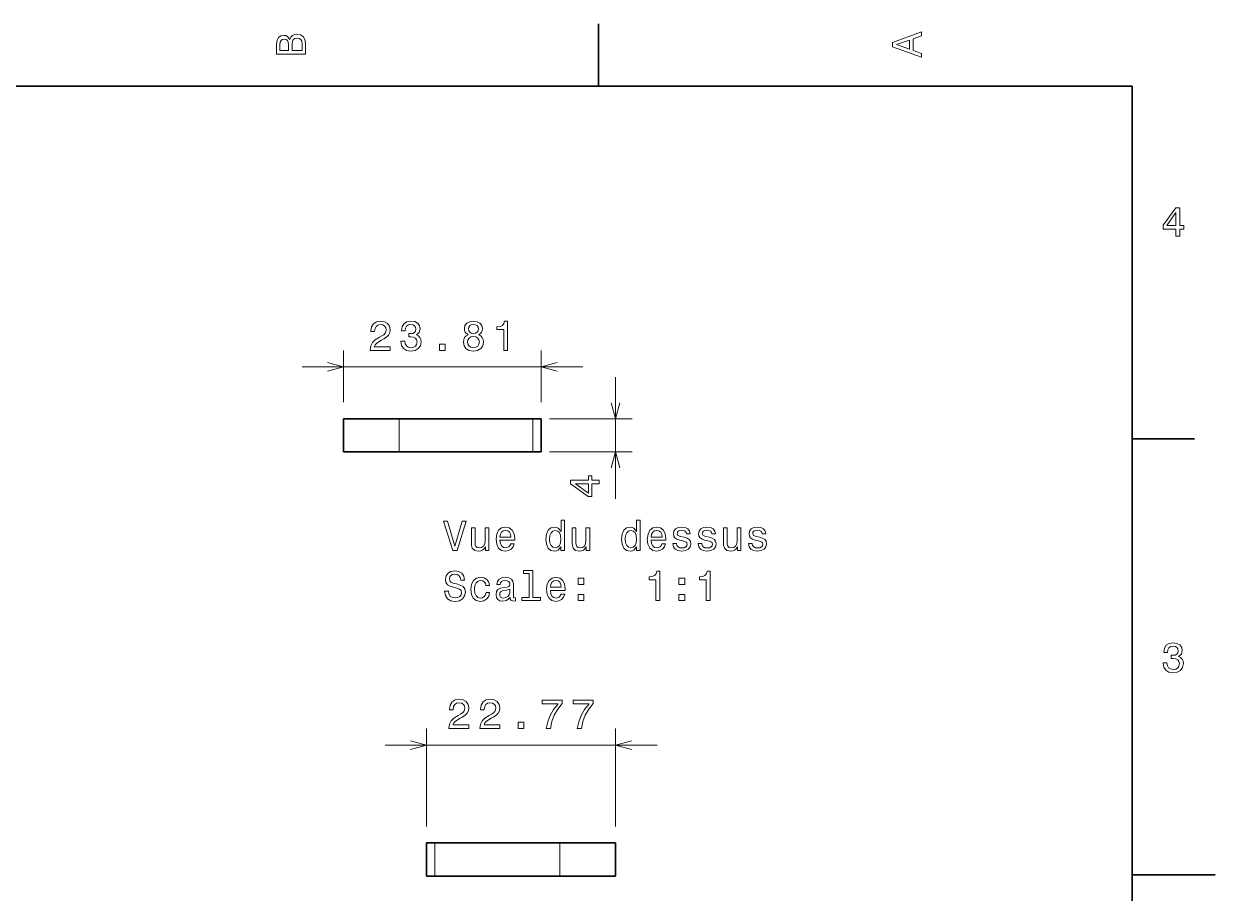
# Model space of a CAD drawing. Extents: x 0 to 297, y 0 to 210.
# Drawn here: x 153.5 to 297, y 102.8 to 207.5 of the extents above; entities that cross this region are included whole.
import ezdxf

# ---------------------------------------------------------------- set-up
doc = ezdxf.new("R2010")
doc.units = 0

msp = doc.modelspace()

# ---------------------------------------------------------------- linework, layer by layer
at = {"color": 7, "lineweight": 35, "ltscale": 0.1875}
for p, q in [((222.699997, 200), (222.699997, 207.5)), ((287, 157.5), (294.5, 157.5))]:
    msp.add_line(p, q, dxfattribs=at)
at = {"color": 7, "lineweight": 35}
for p, q in [((287, 200), (10, 200)), ((287, 10), (287, 200))]:
    msp.add_line(p, q, dxfattribs=at)
at = {"color": 7, "lineweight": 13, "ltscale": 0.155989}
for p, q in [((192.007797, 161.92952), (192.007797, 168.169067)), ((215.818649, 161.92952), (215.818649, 168.169067))]:
    msp.add_line(p, q, dxfattribs=at)
at = {"color": 7, "lineweight": 13}
for p, q in [((187.007797, 166.169067), (220.818649, 166.169067)), ((197.002533, 120.618362), (229.774353, 120.618362))]:
    msp.add_line(p, q, dxfattribs=at)
at = {"color": 7, "lineweight": 13, "ltscale": 0.365846}
msp.add_line((224.779068, 150.29567), (224.779068, 164.92952), dxfattribs=at)
at = {"color": 7, "lineweight": 35, "ltscale": 0.1675}
for p, q in [((198.707794, 159.92952), (192.007797, 159.92952)), ((198.707794, 155.92952), (192.007797, 155.92952)), ((224.774353, 108.832909), (218.074356, 108.832909)), ((224.774353, 104.832909), (218.074356, 104.832909))]:
    msp.add_line(p, q, dxfattribs=at)
at = {"color": 7, "lineweight": 35, "ltscale": 0.1}
for p, q in [((192.007797, 155.92952), (192.007797, 159.92952)), ((215.818649, 155.92952), (215.818649, 159.92952)), ((202.002533, 108.832909), (202.002533, 104.832909)), ((224.774353, 104.832909), (224.774353, 108.832909))]:
    msp.add_line(p, q, dxfattribs=at)
at = {"color": 7, "lineweight": 13, "ltscale": 0.1}
for p, q in [((198.707794, 155.92952), (198.707794, 159.92952)), ((214.818649, 155.92952), (214.818649, 159.92952)), ((203.002533, 108.832909), (203.002533, 104.832909)), ((218.074356, 104.832909), (218.074356, 108.832909))]:
    msp.add_line(p, q, dxfattribs=at)
at = {"color": 7, "lineweight": 35, "ltscale": 0.402771}
for p, q in [((198.707794, 159.92952), (214.818649, 159.92952)), ((198.707794, 155.92952), (214.818649, 155.92952))]:
    msp.add_line(p, q, dxfattribs=at)
at = {"color": 7, "lineweight": 35, "ltscale": 0.025}
for p, q in [((215.818649, 159.92952), (214.818649, 159.92952)), ((215.818649, 155.92952), (214.818649, 155.92952)), ((203.002533, 108.832909), (202.002533, 108.832909)), ((203.002533, 104.832909), (202.002533, 104.832909))]:
    msp.add_line(p, q, dxfattribs=at)
at = {"color": 7, "lineweight": 13, "ltscale": 0.24901}
for p, q in [((216.818649, 159.92952), (226.779068, 159.92952)), ((216.818649, 155.92952), (226.779068, 155.92952))]:
    msp.add_line(p, q, dxfattribs=at)
at = {"color": 7, "lineweight": 13, "ltscale": 0.294636}
for p, q in [((202.002533, 110.832909), (202.002533, 122.618362)), ((224.774353, 110.832909), (224.774353, 122.618362))]:
    msp.add_line(p, q, dxfattribs=at)
at = {"color": 7, "lineweight": 35, "ltscale": 0.376796}
for p, q in [((203.002533, 108.832909), (218.074356, 108.832909)), ((203.002533, 104.832909), (218.074356, 104.832909))]:
    msp.add_line(p, q, dxfattribs=at)
at = {"color": 7, "lineweight": 35, "ltscale": 0.25}
msp.add_line((287, 105), (297, 105), dxfattribs=at)
at = {"color": 7, "lineweight": 13}
for points in [[(185.542007, 205.630417), (185.249496, 205.983429), (185.052811, 206.074219), (184.81073, 206.104477), (184.432495, 206.03891), (184.160156, 205.842224), (183.993729, 205.524506), (183.933212, 205.080704), (183.933212, 203.835022), (187.433212, 203.835022), (187.433212, 205.151306), (187.36261, 205.620331), (187.155838, 205.968307), (186.828018, 206.185165), (186.384216, 206.260818), (186.08667, 206.215424), (185.839554, 206.094391), (185.65799, 205.897705)], [(185.385666, 204.984879), (185.385666, 204.298996), (184.351807, 204.298996), (184.351807, 205.025223), (184.382065, 205.297562), (184.472839, 205.489197), (184.629181, 205.605194), (184.86116, 205.645538), (185.093155, 205.600143), (185.254532, 205.479111), (185.355408, 205.272339)], [(187.014618, 205.095825), (187.014618, 204.298996), (185.809296, 204.298996), (185.809296, 205.050446), (185.844589, 205.368164), (185.9505, 205.595108), (186.132065, 205.731277), (186.394302, 205.776657), (186.671692, 205.731277), (186.863327, 205.605194), (186.979324, 205.393372)], [(261.633209, 203.466858), (261.633209, 203.930847), (260.604401, 204.298996), (260.604401, 205.695969), (261.633209, 206.064133), (261.633209, 206.538193), (258.128174, 205.257217), (258.128174, 204.742798)], [(260.17572, 204.460388), (258.632477, 205), (260.17572, 205.539627)], [(292.277374, 181.916794), (292.731262, 181.916794), (292.731262, 182.784225), (293.23056, 182.784225), (293.23056, 183.187683), (292.731262, 183.187683), (292.731262, 185.341141), (292.272339, 185.341141), (290.739197, 183.228027), (290.739197, 182.784225), (292.277374, 182.784225)], [(291.162842, 183.187683), (292.277374, 184.756134), (292.277374, 183.187683)], [(195.210632, 168.169067), (197.616257, 168.169067), (197.616257, 168.602783), (195.714951, 168.602783), (195.820862, 168.839813), (196.002411, 169.036499), (196.56221, 169.394562), (196.859772, 169.545868), (197.192612, 169.762726), (197.429657, 170.014877), (197.565811, 170.312439), (197.616257, 170.65033), (197.530518, 171.073959), (197.293488, 171.406815), (196.930374, 171.618622), (196.461349, 171.694275), (195.977203, 171.608536), (195.609039, 171.371506), (195.372009, 170.993271), (195.291321, 170.493988), (195.291321, 170.423386), (195.750259, 170.423386), (195.750259, 170.46373), (195.795639, 170.806671), (195.931808, 171.058823), (196.148666, 171.220215), (196.436142, 171.275696), (196.728638, 171.22525), (196.945496, 171.099182), (197.086716, 170.902496), (197.137146, 170.655365), (197.101837, 170.423386), (197.006027, 170.2267), (196.844635, 170.055222), (196.622742, 169.903931), (196.32518, 169.742554), (195.830948, 169.429871), (195.482971, 169.097015), (195.276199, 168.693558), (195.210632, 168.184189)], [(198.906311, 169.268478), (198.906311, 169.233185), (198.987, 168.749023), (199.22403, 168.385925), (199.597229, 168.153931), (200.091461, 168.068192), (200.615967, 168.153931), (201.009338, 168.375824), (201.26149, 168.728851), (201.35228, 169.182755), (201.31192, 169.480301), (201.200974, 169.722382), (201.019424, 169.908966), (200.777344, 170.045135), (201.105148, 170.317474), (201.221146, 170.75119), (201.145508, 171.144562), (200.92865, 171.442108), (200.575623, 171.628708), (200.091461, 171.694275), (199.637573, 171.613586), (199.289597, 171.391678), (199.062653, 171.038651), (198.987, 170.569641), (198.987, 170.534332), (199.435852, 170.534332), (199.476196, 170.857101), (199.607315, 171.089081), (199.819138, 171.230301), (200.116684, 171.280731), (200.378937, 171.240387), (200.570572, 171.134476), (200.686569, 170.963013), (200.731964, 170.731018), (200.686569, 170.483902), (200.565536, 170.317474), (200.353714, 170.216614), (200.066254, 170.186356), (199.869568, 170.191391), (199.869568, 169.792984), (200.116684, 169.80307), (200.434402, 169.757675), (200.671432, 169.636642), (200.812653, 169.439957), (200.863083, 169.182755), (200.807602, 168.890244), (200.661346, 168.673386), (200.429367, 168.537216), (200.121719, 168.491821), (199.804001, 168.542267), (199.572021, 168.693558), (199.425766, 168.935638), (199.370285, 169.268478)], [(207.023895, 170.055222), (206.766678, 169.914017), (206.590164, 169.717331), (206.479218, 169.470215), (206.443909, 169.172668), (206.524612, 168.723816), (206.756592, 168.375824), (207.134842, 168.153931), (207.649246, 168.068192), (208.158615, 168.153931), (208.53685, 168.375824), (208.768845, 168.723816), (208.854584, 169.172668), (208.81424, 169.470215), (208.708328, 169.717331), (208.526764, 169.914017), (208.274612, 170.055222), (208.476334, 170.17627), (208.617554, 170.342697), (208.703278, 170.544418), (208.733536, 170.791534), (208.652847, 171.149612), (208.44104, 171.437073), (208.098099, 171.623672), (207.649246, 171.694275), (207.195358, 171.623672), (206.852417, 171.437073), (206.635559, 171.149612), (206.559906, 170.791534), (206.585129, 170.544418), (206.670868, 170.342697)], [(207.039017, 170.75119), (207.079361, 170.973099), (207.200394, 171.144562), (207.392044, 171.250473), (207.649246, 171.290817), (207.901413, 171.250473), (208.093048, 171.144562), (208.214096, 170.973099), (208.259476, 170.75119), (208.214096, 170.524246), (208.093048, 170.347733), (207.901413, 170.231735), (207.649246, 170.196442), (207.392044, 170.236786), (207.200394, 170.347733), (207.079361, 170.524246)], [(211.294495, 168.169067), (211.753433, 168.169067), (211.753433, 171.694275), (211.410492, 171.694275), (211.319702, 171.386642), (211.138153, 171.179871), (210.860779, 171.058823), (210.477493, 171.018478), (210.477493, 170.660416), (211.294495, 170.660416)], [(206.92807, 169.182755), (206.97345, 169.450043), (207.119705, 169.651764), (207.346649, 169.782898), (207.649246, 169.828278), (207.946793, 169.782898), (208.173737, 169.651764), (208.319992, 169.450043), (208.370422, 169.182755), (208.319992, 168.895279), (208.173737, 168.678421), (207.946793, 168.537216), (207.649246, 168.491821), (207.346649, 168.537216), (207.119705, 168.678421), (206.97345, 168.895279)], [(203.565247, 168.169067), (204.2612, 168.169067), (204.2612, 168.920502), (203.565247, 168.920502)], [(222.779068, 152.091064), (222.779068, 152.544952), (221.911621, 152.544952), (221.911621, 153.044235), (221.508179, 153.044235), (221.508179, 152.544952), (219.354706, 152.544952), (219.354706, 152.086014), (221.467819, 150.552887), (221.911621, 150.552887), (221.911621, 152.091064)], [(221.508179, 150.976517), (219.939728, 152.091064), (221.508179, 152.091064)], [(206.308762, 147.577942), (205.431229, 144.597382), (204.528503, 147.577942), (204.049393, 147.577942), (205.179077, 144.072891), (205.683395, 144.072891), (206.787857, 147.577942)], [(209.5112, 146.781097), (209.067398, 146.781097), (209.067398, 145.217697), (209.016968, 144.854599), (208.870712, 144.592346), (208.643768, 144.430954), (208.346222, 144.380524), (208.109192, 144.420868), (207.957886, 144.541916), (207.872162, 144.748688), (207.85199, 145.041183), (207.85199, 146.781097), (207.408173, 146.781097), (207.408173, 145.000839), (207.423309, 144.642776), (207.519135, 144.34523), (207.811646, 144.072891), (208.280655, 143.977066), (208.532822, 144.012375), (208.74968, 144.103149), (208.936279, 144.259491), (209.08757, 144.486435), (209.08757, 144.072891), (209.5112, 144.072891)], [(210.847656, 145.298401), (212.622879, 145.298401), (212.627914, 145.505173), (212.547226, 146.085144), (212.325333, 146.51886), (211.972305, 146.781097), (211.503281, 146.876923), (211.044342, 146.776062), (210.691315, 146.493637), (210.464371, 146.034714), (210.383682, 145.42952), (210.459335, 144.809204), (210.686279, 144.355316), (211.034256, 144.072891), (211.488159, 143.977066), (211.881531, 144.042633), (212.204285, 144.214096), (212.441315, 144.486435), (212.577484, 144.849548), (212.138733, 144.849548), (212.047943, 144.647812), (211.916824, 144.496521), (211.543625, 144.375488), (211.256165, 144.430954), (211.039307, 144.607468), (210.898087, 144.894943), (210.847656, 145.283264)], [(210.847656, 145.6716), (210.903137, 146.019577), (211.039307, 146.276779), (211.246078, 146.433121), (211.518417, 146.488602), (211.785706, 146.433121), (211.992477, 146.276779), (212.118561, 146.019577), (212.16394, 145.6716)], [(218.195648, 144.491486), (218.195648, 144.072891), (218.63945, 144.072891), (218.63945, 147.693924), (218.200684, 147.693924), (218.200684, 146.367554), (217.862793, 146.750839), (217.656021, 146.841629), (217.418991, 146.876923), (216.990311, 146.776062), (216.657455, 146.493637), (216.440598, 146.039749), (216.36496, 145.42952), (216.440598, 144.81929), (216.657455, 144.360352), (216.990311, 144.072891), (217.418991, 143.977066), (217.656021, 144.012375), (217.867828, 144.103149)], [(217.494629, 146.478516), (217.78714, 146.407898), (218.009048, 146.211212), (218.140167, 145.883408), (218.190598, 145.42952), (218.140167, 144.970581), (218.009048, 144.642776), (217.78714, 144.44104), (217.494629, 144.375488), (217.217255, 144.44104), (217.005447, 144.642776), (216.864227, 144.975632), (216.818848, 145.42952), (216.864227, 145.878372), (217.005447, 146.206177), (217.217255, 146.407898)], [(221.655304, 146.781097), (221.211487, 146.781097), (221.211487, 145.217697), (221.161057, 144.854599), (221.014801, 144.592346), (220.787857, 144.430954), (220.490311, 144.380524), (220.253281, 144.420868), (220.10199, 144.541916), (220.016251, 144.748688), (219.996078, 145.041183), (219.996078, 146.781097), (219.552277, 146.781097), (219.552277, 145.000839), (219.567398, 144.642776), (219.663223, 144.34523), (219.955734, 144.072891), (220.424744, 143.977066), (220.67691, 144.012375), (220.893768, 144.103149), (221.080368, 144.259491), (221.231659, 144.486435), (221.231659, 144.072891), (221.655304, 144.072891)], [(227.303711, 144.491486), (227.303711, 144.072891), (227.747513, 144.072891), (227.747513, 147.693924), (227.308762, 147.693924), (227.308762, 146.367554), (226.970856, 146.750839), (226.764084, 146.841629), (226.527054, 146.876923), (226.098389, 146.776062), (225.765533, 146.493637), (225.548676, 146.039749), (225.473022, 145.42952), (225.548676, 144.81929), (225.765533, 144.360352), (226.098389, 144.072891), (226.527054, 143.977066), (226.764084, 144.012375), (226.975906, 144.103149)], [(226.602707, 146.478516), (226.895218, 146.407898), (227.117111, 146.211212), (227.248245, 145.883408), (227.298676, 145.42952), (227.248245, 144.970581), (227.117111, 144.642776), (226.895218, 144.44104), (226.602707, 144.375488), (226.325333, 144.44104), (226.11351, 144.642776), (225.972305, 144.975632), (225.92691, 145.42952), (225.972305, 145.878372), (226.11351, 146.206177), (226.325333, 146.407898)], [(229.063797, 145.298401), (230.83902, 145.298401), (230.844055, 145.505173), (230.763367, 146.085144), (230.541473, 146.51886), (230.188446, 146.781097), (229.719421, 146.876923), (229.260483, 146.776062), (228.907455, 146.493637), (228.680511, 146.034714), (228.599823, 145.42952), (228.675476, 144.809204), (228.90242, 144.355316), (229.250397, 144.072891), (229.704285, 143.977066), (230.097656, 144.042633), (230.420425, 144.214096), (230.657455, 144.486435), (230.793625, 144.849548), (230.354858, 144.849548), (230.264084, 144.647812), (230.132965, 144.496521), (229.759766, 144.375488), (229.472305, 144.430954), (229.255447, 144.607468), (229.114227, 144.894943), (229.063797, 145.283264)], [(229.063797, 145.6716), (229.119278, 146.019577), (229.255447, 146.276779), (229.462219, 146.433121), (229.734558, 146.488602), (230.001846, 146.433121), (230.208618, 146.276779), (230.334686, 146.019577), (230.380081, 145.6716)], [(233.037857, 145.651428), (232.609192, 145.752289), (232.291473, 145.868286), (232.185562, 146.105316), (232.21582, 146.271744), (232.321716, 146.392776), (232.493195, 146.46843), (232.740311, 146.498688), (232.977341, 146.46843), (233.16394, 146.37764), (233.284973, 146.241486), (233.335419, 146.059921), (233.769135, 146.059921), (233.769135, 146.070007), (233.693481, 146.397812), (233.48671, 146.655029), (233.16394, 146.816406), (232.740311, 146.876923), (232.311646, 146.816406), (231.998962, 146.649979), (231.802277, 146.402863), (231.74176, 146.090179), (231.78714, 145.787582), (231.928345, 145.575775), (232.160339, 145.424469), (232.49823, 145.318573), (232.992477, 145.197525), (233.295074, 145.071457), (233.375763, 144.970581), (233.406021, 144.81929), (233.360626, 144.63269), (233.239594, 144.491486), (233.042908, 144.400696), (232.780655, 144.370438), (232.503281, 144.400696), (232.301544, 144.506607), (232.16539, 144.678085), (232.109909, 144.915115), (231.681229, 144.915115), (231.751846, 144.511658), (231.958618, 144.219147), (232.286423, 144.042633), (232.740311, 143.977066), (233.214371, 144.042633), (233.562363, 144.219147), (233.77417, 144.501572), (233.849823, 144.86972), (233.794342, 145.187439), (233.638, 145.404297), (233.380798, 145.545517)], [(236.073883, 145.651428), (235.645203, 145.752289), (235.327484, 145.868286), (235.221588, 146.105316), (235.251831, 146.271744), (235.357742, 146.392776), (235.529221, 146.46843), (235.776337, 146.498688), (236.013367, 146.46843), (236.199966, 146.37764), (236.320999, 146.241486), (236.371429, 146.059921), (236.805145, 146.059921), (236.805145, 146.070007), (236.729507, 146.397812), (236.522736, 146.655029), (236.199966, 146.816406), (235.776337, 146.876923), (235.347656, 146.816406), (235.034973, 146.649979), (234.838287, 146.402863), (234.777771, 146.090179), (234.823166, 145.787582), (234.964371, 145.575775), (235.196365, 145.424469), (235.534256, 145.318573), (236.028503, 145.197525), (236.331085, 145.071457), (236.411774, 144.970581), (236.442047, 144.81929), (236.396652, 144.63269), (236.27562, 144.491486), (236.078934, 144.400696), (235.816681, 144.370438), (235.539307, 144.400696), (235.33757, 144.506607), (235.201401, 144.678085), (235.145935, 144.915115), (234.717255, 144.915115), (234.787857, 144.511658), (234.994629, 144.219147), (235.322449, 144.042633), (235.776337, 143.977066), (236.250397, 144.042633), (236.598389, 144.219147), (236.810196, 144.501572), (236.885849, 144.86972), (236.830368, 145.187439), (236.674026, 145.404297), (236.416824, 145.545517)], [(239.871429, 146.781097), (239.427628, 146.781097), (239.427628, 145.217697), (239.377197, 144.854599), (239.230942, 144.592346), (239.003998, 144.430954), (238.706451, 144.380524), (238.469421, 144.420868), (238.318115, 144.541916), (238.232391, 144.748688), (238.212219, 145.041183), (238.212219, 146.781097), (237.768402, 146.781097), (237.768402, 145.000839), (237.783539, 144.642776), (237.879364, 144.34523), (238.171875, 144.072891), (238.640884, 143.977066), (238.893051, 144.012375), (239.109909, 144.103149), (239.296509, 144.259491), (239.4478, 144.486435), (239.4478, 144.072891), (239.871429, 144.072891)], [(242.145935, 145.651428), (241.717255, 145.752289), (241.399536, 145.868286), (241.293625, 146.105316), (241.323883, 146.271744), (241.429794, 146.392776), (241.601257, 146.46843), (241.848373, 146.498688), (242.085419, 146.46843), (242.272003, 146.37764), (242.393051, 146.241486), (242.443481, 146.059921), (242.877197, 146.059921), (242.877197, 146.070007), (242.801544, 146.397812), (242.594772, 146.655029), (242.272003, 146.816406), (241.848373, 146.876923), (241.419708, 146.816406), (241.107025, 146.649979), (240.910339, 146.402863), (240.849823, 146.090179), (240.895203, 145.787582), (241.036423, 145.575775), (241.268402, 145.424469), (241.606308, 145.318573), (242.10054, 145.197525), (242.403137, 145.071457), (242.483826, 144.970581), (242.514084, 144.81929), (242.468689, 144.63269), (242.347656, 144.491486), (242.15097, 144.400696), (241.888733, 144.370438), (241.611343, 144.400696), (241.409622, 144.506607), (241.273453, 144.678085), (241.217972, 144.915115), (240.789307, 144.915115), (240.859909, 144.511658), (241.066681, 144.219147), (241.394485, 144.042633), (241.848373, 143.977066), (242.322449, 144.042633), (242.670425, 144.219147), (242.882233, 144.501572), (242.957886, 144.86972), (242.902405, 145.187439), (242.746078, 145.404297), (242.488861, 145.545517)], [(204.634399, 139.180954), (204.175476, 139.180954), (204.276337, 138.646378), (204.528503, 138.253006), (204.916824, 138.015976), (205.441315, 137.930237), (205.96077, 138.010925), (206.349106, 138.232834), (206.596222, 138.580811), (206.686996, 139.039749), (206.611343, 139.453293), (206.399536, 139.720581), (206.056595, 139.897095), (205.597656, 140.028229), (205.204285, 140.124039), (204.947083, 140.235001), (204.800827, 140.396378), (204.755447, 140.648544), (204.800827, 140.875488), (204.931961, 141.046951), (205.133682, 141.162949), (205.411057, 141.203293), (205.693481, 141.152863), (205.91539, 141.016693), (206.061646, 140.789749), (206.132248, 140.482117), (206.591171, 140.482117), (206.591171, 140.492203), (206.510483, 140.966263), (206.273453, 141.31929), (205.900253, 141.541199), (205.395935, 141.616837), (204.942047, 141.541199), (204.58902, 141.329376), (204.362076, 141.001572), (204.281372, 140.577942), (204.346939, 140.199692), (204.538589, 139.94249), (204.841171, 139.771011), (205.254715, 139.639893), (205.663223, 139.523895), (205.970856, 139.412949), (206.157455, 139.251572), (206.223022, 138.989319), (206.162506, 138.722031), (206.006165, 138.520294), (205.769135, 138.394211), (205.461487, 138.353867), (205.118561, 138.409348), (204.856308, 138.570724), (204.68988, 138.832977)], [(209.148087, 139.836578), (209.586853, 139.836578), (209.496078, 140.240036), (209.279221, 140.55777), (208.941315, 140.754456), (208.502563, 140.830093), (208.018417, 140.729233), (207.650253, 140.446808), (207.418274, 139.987885), (207.33757, 139.372604), (207.413223, 138.762375), (207.640167, 138.308487), (207.99823, 138.026062), (208.487427, 137.930237), (208.921143, 138.00589), (209.259048, 138.217697), (209.491028, 138.550552), (209.591904, 138.994354), (209.168274, 138.994354), (209.092621, 138.711945), (208.951401, 138.500122), (208.74968, 138.369003), (208.502563, 138.328659), (208.194931, 138.394211), (207.973022, 138.595947), (207.836853, 138.923752), (207.791458, 139.387726), (207.836853, 139.841629), (207.978058, 140.169434), (208.205017, 140.37117), (208.502563, 140.441772), (208.764801, 140.396378), (208.961487, 140.28038), (209.092621, 140.088745)], [(212.068115, 138.379089), (212.068115, 138.363953), (212.093338, 138.19249), (212.168991, 138.071457), (212.48671, 137.975632), (212.733826, 138.015976), (212.733826, 138.358917), (212.627914, 138.343781), (212.48671, 138.409348), (212.461487, 138.611084), (212.461487, 140.013092), (212.40097, 140.37117), (212.224457, 140.623322), (211.916824, 140.774628), (211.483109, 140.830093), (211.059479, 140.769577), (210.746796, 140.598114), (210.55011, 140.330811), (210.484543, 139.977798), (210.484543, 139.947525), (210.882965, 139.947525), (210.918274, 140.159348), (211.029221, 140.310638), (211.21077, 140.401428), (211.467972, 140.436722), (211.715103, 140.411514), (211.891617, 140.335861), (211.997513, 140.204742), (212.032822, 140.023178), (212.01265, 139.811371), (211.931961, 139.70546), (211.730225, 139.655029), (211.35199, 139.614685), (210.918274, 139.523895), (210.610626, 139.362518), (210.429077, 139.110352), (210.373596, 138.737152), (210.424026, 138.404297), (210.580368, 138.157181), (210.832535, 138.000839), (211.180511, 137.945374), (211.649536, 138.051285)], [(214.377914, 141.273895), (214.377914, 138.399261), (213.465103, 138.399261), (213.465103, 138.026062), (215.729507, 138.026062), (215.729507, 138.399261), (214.821732, 138.399261), (214.821732, 141.647095), (213.681961, 141.647095), (213.681961, 141.273895)], [(216.919708, 139.251572), (218.694931, 139.251572), (218.699966, 139.458344), (218.619278, 140.038315), (218.397369, 140.472031), (218.044342, 140.734268), (217.575333, 140.830093), (217.116394, 140.729233), (216.763367, 140.446808), (216.536423, 139.987885), (216.455734, 139.38269), (216.531372, 138.762375), (216.758331, 138.308487), (217.106308, 138.026062), (217.560196, 137.930237), (217.953568, 137.995804), (218.276337, 138.167267), (218.513367, 138.439606), (218.649536, 138.802719), (218.21077, 138.802719), (218.119995, 138.600983), (217.988876, 138.449692), (217.615677, 138.328659), (217.328217, 138.384125), (217.111343, 138.560638), (216.970139, 138.848114), (216.919708, 139.236435)], [(220.263367, 139.982834), (220.959335, 139.982834), (220.959335, 140.734268), (220.263367, 140.734268)], [(229.628647, 138.026062), (230.08757, 138.026062), (230.08757, 141.551285), (229.744629, 141.551285), (229.653854, 141.243637), (229.472305, 141.036865), (229.194916, 140.915833), (228.811646, 140.875488), (228.811646, 140.51741), (229.628647, 140.51741)], [(232.407455, 139.982834), (233.103424, 139.982834), (233.103424, 140.734268), (232.407455, 140.734268)], [(235.700684, 138.026062), (236.159622, 138.026062), (236.159622, 141.551285), (235.816681, 141.551285), (235.725906, 141.243637), (235.544342, 141.036865), (235.266968, 140.915833), (234.883682, 140.875488), (234.883682, 140.51741), (235.700684, 140.51741)], [(212.017685, 138.974182), (211.957169, 138.711945), (211.795792, 138.510208), (211.553711, 138.379089), (211.256165, 138.333694), (211.064514, 138.358917), (210.92836, 138.439606), (210.842621, 138.580811), (210.817398, 138.777496), (210.83757, 138.95401), (210.918274, 139.080093), (211.241028, 139.221313), (211.649536, 139.28183), (212.017685, 139.402863)], [(216.919708, 139.624771), (216.975189, 139.972748), (217.111343, 140.22995), (217.318115, 140.386292), (217.590454, 140.441772), (217.857742, 140.386292), (218.064514, 140.22995), (218.190598, 139.972748), (218.235992, 139.624771)], [(220.263367, 138.026062), (220.959335, 138.026062), (220.959335, 138.777496), (220.263367, 138.777496)], [(232.407455, 138.026062), (233.103424, 138.026062), (233.103424, 138.777496), (232.407455, 138.777496)], [(290.729126, 130.51622), (290.729126, 130.480911), (290.809814, 129.996765), (291.046844, 129.633652), (291.420044, 129.401657), (291.914276, 129.315933), (292.438782, 129.401657), (292.832153, 129.623566), (293.08429, 129.976593), (293.175079, 130.430481), (293.134735, 130.728027), (293.023773, 130.970108), (292.842224, 131.156708), (292.600159, 131.292877), (292.927948, 131.565216), (293.043945, 131.998932), (292.968292, 132.392303), (292.751434, 132.68985), (292.398407, 132.87645), (291.914276, 132.942017), (291.460388, 132.861313), (291.112396, 132.63942), (290.885468, 132.286392), (290.809814, 131.817368), (290.809814, 131.782074), (291.258636, 131.782074), (291.299011, 132.104828), (291.430115, 132.336823), (291.641937, 132.478027), (291.939484, 132.528473), (292.201721, 132.488113), (292.393372, 132.382217), (292.509369, 132.210739), (292.554749, 131.97876), (292.509369, 131.731628), (292.388336, 131.565216), (292.176514, 131.46434), (291.889069, 131.434082), (291.692383, 131.439133), (291.692383, 131.04071), (291.939484, 131.050797), (292.257202, 131.005417), (292.494232, 130.884369), (292.635468, 130.687683), (292.685883, 130.430481), (292.630402, 130.13797), (292.484161, 129.921112), (292.252167, 129.784943), (291.944519, 129.739563), (291.626801, 129.789993), (291.394806, 129.941284), (291.248566, 130.183365), (291.193085, 130.51622)], [(204.685852, 122.618362), (207.091461, 122.618362), (207.091461, 123.052078), (205.19017, 123.052078), (205.296082, 123.289108), (205.477631, 123.485794), (206.03743, 123.843864), (206.334991, 123.995163), (206.667831, 124.212021), (206.904877, 124.46418), (207.041031, 124.761734), (207.091461, 125.099625), (207.005737, 125.523254), (206.768707, 125.85611), (206.405594, 126.067924), (205.936569, 126.143578), (205.452423, 126.057838), (205.084259, 125.820808), (204.847229, 125.442566), (204.766541, 124.943283), (204.766541, 124.872681), (205.225479, 124.872681), (205.225479, 124.913025), (205.270859, 125.255966), (205.407028, 125.508125), (205.623886, 125.66951), (205.911346, 125.724991), (206.203857, 125.674553), (206.420715, 125.548477), (206.561935, 125.351791), (206.612366, 125.104668), (206.577057, 124.872681), (206.481232, 124.675995), (206.319855, 124.504524), (206.097946, 124.353226), (205.8004, 124.191849), (205.306168, 123.879166), (204.958191, 123.54631), (204.751404, 123.142853), (204.685852, 122.633484)], [(208.421875, 122.618362), (210.827484, 122.618362), (210.827484, 123.052078), (208.926193, 123.052078), (209.032104, 123.289108), (209.213654, 123.485794), (209.773453, 123.843864), (210.071014, 123.995163), (210.403854, 124.212021), (210.6409, 124.46418), (210.777054, 124.761734), (210.827484, 125.099625), (210.74176, 125.523254), (210.50473, 125.85611), (210.141617, 126.067924), (209.672592, 126.143578), (209.188446, 126.057838), (208.820282, 125.820808), (208.583252, 125.442566), (208.502563, 124.943283), (208.502563, 124.872681), (208.961502, 124.872681), (208.961502, 124.913025), (209.006882, 125.255966), (209.143051, 125.508125), (209.359909, 125.66951), (209.647369, 125.724991), (209.93988, 125.674553), (210.156738, 125.548477), (210.297958, 125.351791), (210.348389, 125.104668), (210.31308, 124.872681), (210.217255, 124.675995), (210.055878, 124.504524), (209.833969, 124.353226), (209.536423, 124.191849), (209.042191, 123.879166), (208.694214, 123.54631), (208.487427, 123.142853), (208.421875, 122.633484)], [(216.423462, 122.618362), (216.932816, 122.618362), (217.099243, 123.450493), (217.391754, 124.22715), (217.805298, 124.948334), (218.344925, 125.624123), (218.344925, 126.042709), (215.944351, 126.042709), (215.944351, 125.583778), (217.860779, 125.583778), (217.306015, 124.902939), (216.887436, 124.191849), (216.594925, 123.435364)], [(220.159485, 122.618362), (220.668854, 122.618362), (220.835266, 123.450493), (221.127777, 124.22715), (221.541321, 124.948334), (222.080948, 125.624123), (222.080948, 126.042709), (219.680374, 126.042709), (219.680374, 125.583778), (221.596802, 125.583778), (221.042038, 124.902939), (220.623459, 124.191849), (220.330948, 123.435364)], [(213.040466, 122.618362), (213.73642, 122.618362), (213.73642, 123.369797), (213.040466, 123.369797)]]:
    msp.add_lwpolyline(points, close=True, dxfattribs=at)
for points in [[(190.075943, 165.651428), (192.007797, 166.169067), (190.075943, 166.686707)], [(217.750504, 166.686707), (215.818649, 166.169067), (217.750504, 165.651428)], [(224.261429, 161.861374), (224.779068, 159.92952), (225.296707, 161.861374)], [(225.296707, 153.997665), (224.779068, 155.92952), (224.261429, 153.997665)], [(200.070679, 120.100723), (202.002533, 120.618362), (200.070679, 121.135994)], [(226.706207, 121.135994), (224.774353, 120.618362), (226.706207, 120.100723)]]:
    msp.add_lwpolyline(points, dxfattribs=at)

doc.saveas('drawing.dxf')
